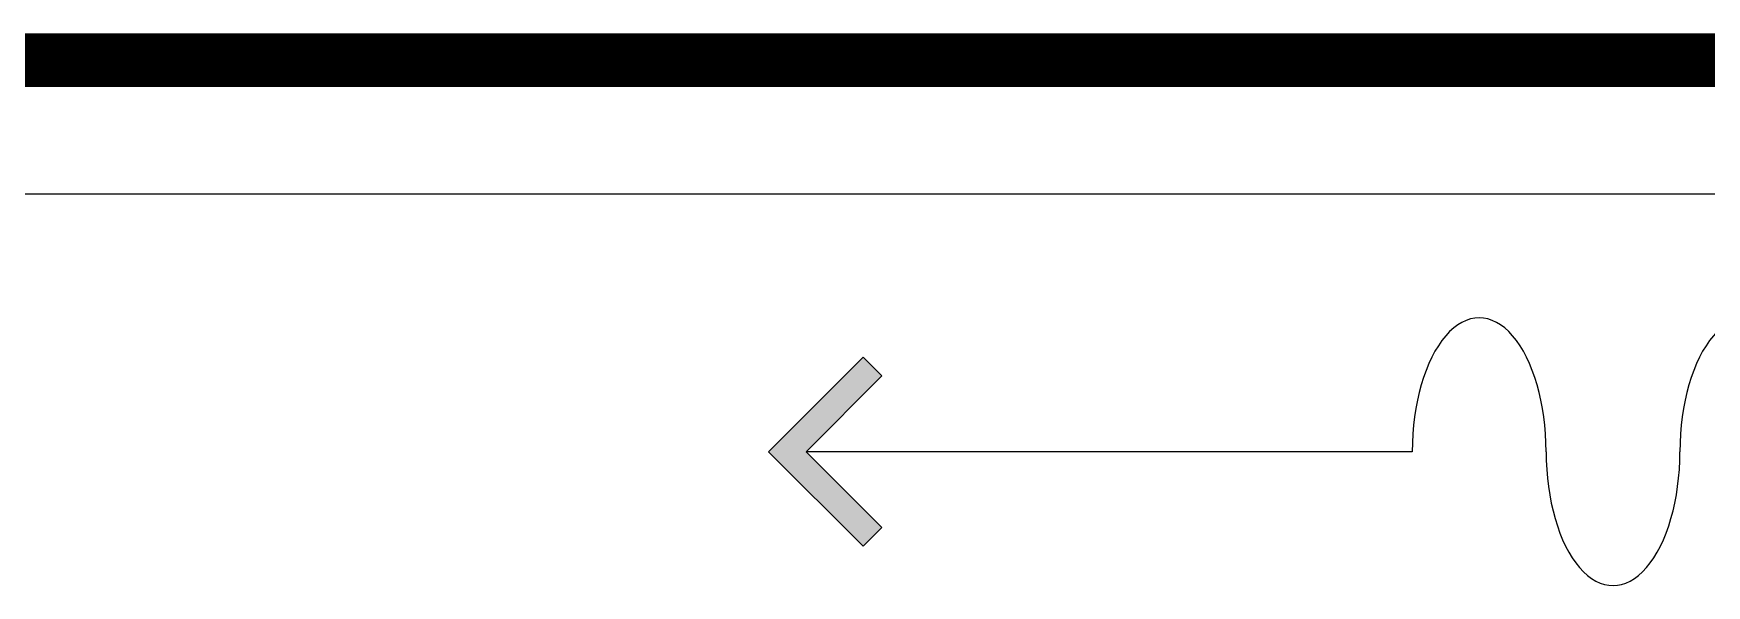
# Model space of a CAD drawing. Header units: inches. Extents: x 220271 to 272471, y 38563 to 64452.
# Drawn here: x 259498 to 260123, y 48559 to 48765 of the extents above; entities that cross this region are included whole.
import ezdxf

# ---------------------------------------------------------------- set-up
doc = ezdxf.new("R2010")
doc.units = ezdxf.units.IN
doc.header["$LTSCALE"] = 50
doc.header["$MEASUREMENT"] = 0
doc.linetypes.add('HID', pattern=[2.5, 1.5, -1])
for name, color, linetype in [('01. F-소품', 3, 'Continuous'), ('3.기호.계단선', 30, 'Continuous'), ('CEIL-LIGHT', 7, 'Continuous')]:
    doc.layers.add(name, color=color, linetype=linetype)

# ---------------------------------------------------------------- blocks, each defined once
blk = doc.blocks.new('FFSFDF')
at = {"layer": '01. F-소품'}
blk.add_hatch(color=8, dxfattribs=at).paths.add_polyline_path([(1567672.88, 1746751.14), (1567679.95, 1746744.07), (1567715.3, 1746779.43), (1567679.95, 1746814.78), (1567672.88, 1746807.71), (1567701.16, 1746779.43)])
at = {"layer": '01. F-소품', "color": 8}
for p, q in [((1567672.88, 1746807.71), (1567679.95, 1746814.78)), ((1567474.76, 1746779.43), (1567701.16, 1746779.43)), ((1567672.88, 1746751.14), (1567679.95, 1746744.07))]:
    blk.add_line(p, q, dxfattribs=at)
for points in [[(1567679.95, 1746814.78), (1567715.3, 1746779.43), (1567679.95, 1746744.07)], [(1567672.88, 1746807.71), (1567701.16, 1746779.43), (1567672.88, 1746751.14)]]:
    blk.add_lwpolyline(points, dxfattribs=at)
for centre, start_param, end_param in [((1567399.76, 1746779.43), 1.570796, 4.712389), ((1567349.76, 1746779.43), 4.712389, 7.853982), ((1567449.76, 1746779.43), 4.712389, 7.853982)]:
    blk.add_ellipse(centre, major_axis=(0, -50), ratio=0.5, start_param=start_param, end_param=end_param, dxfattribs=at)

msp = doc.modelspace()

# ---------------------------------------------------------------- linework, layer by layer
at = {"layer": '3.기호.계단선', "color": 10, "linetype": 'HID', "const_width": 20}
msp.add_lwpolyline([(260737.95, 48755.1), (257177.95, 48755.1)], dxfattribs=at)
at = {"layer": 'CEIL-LIGHT'}
msp.add_line((260737.95, 48705.1), (257127.95, 48705.1), dxfattribs=at)

# ---------------------------------------------------------------- block references
at = {"color": 0, "rotation": 180}
msp.add_blockref('FFSFDF', (1827487.71, 1795388.28), dxfattribs=at)

doc.saveas('drawing.dxf')
